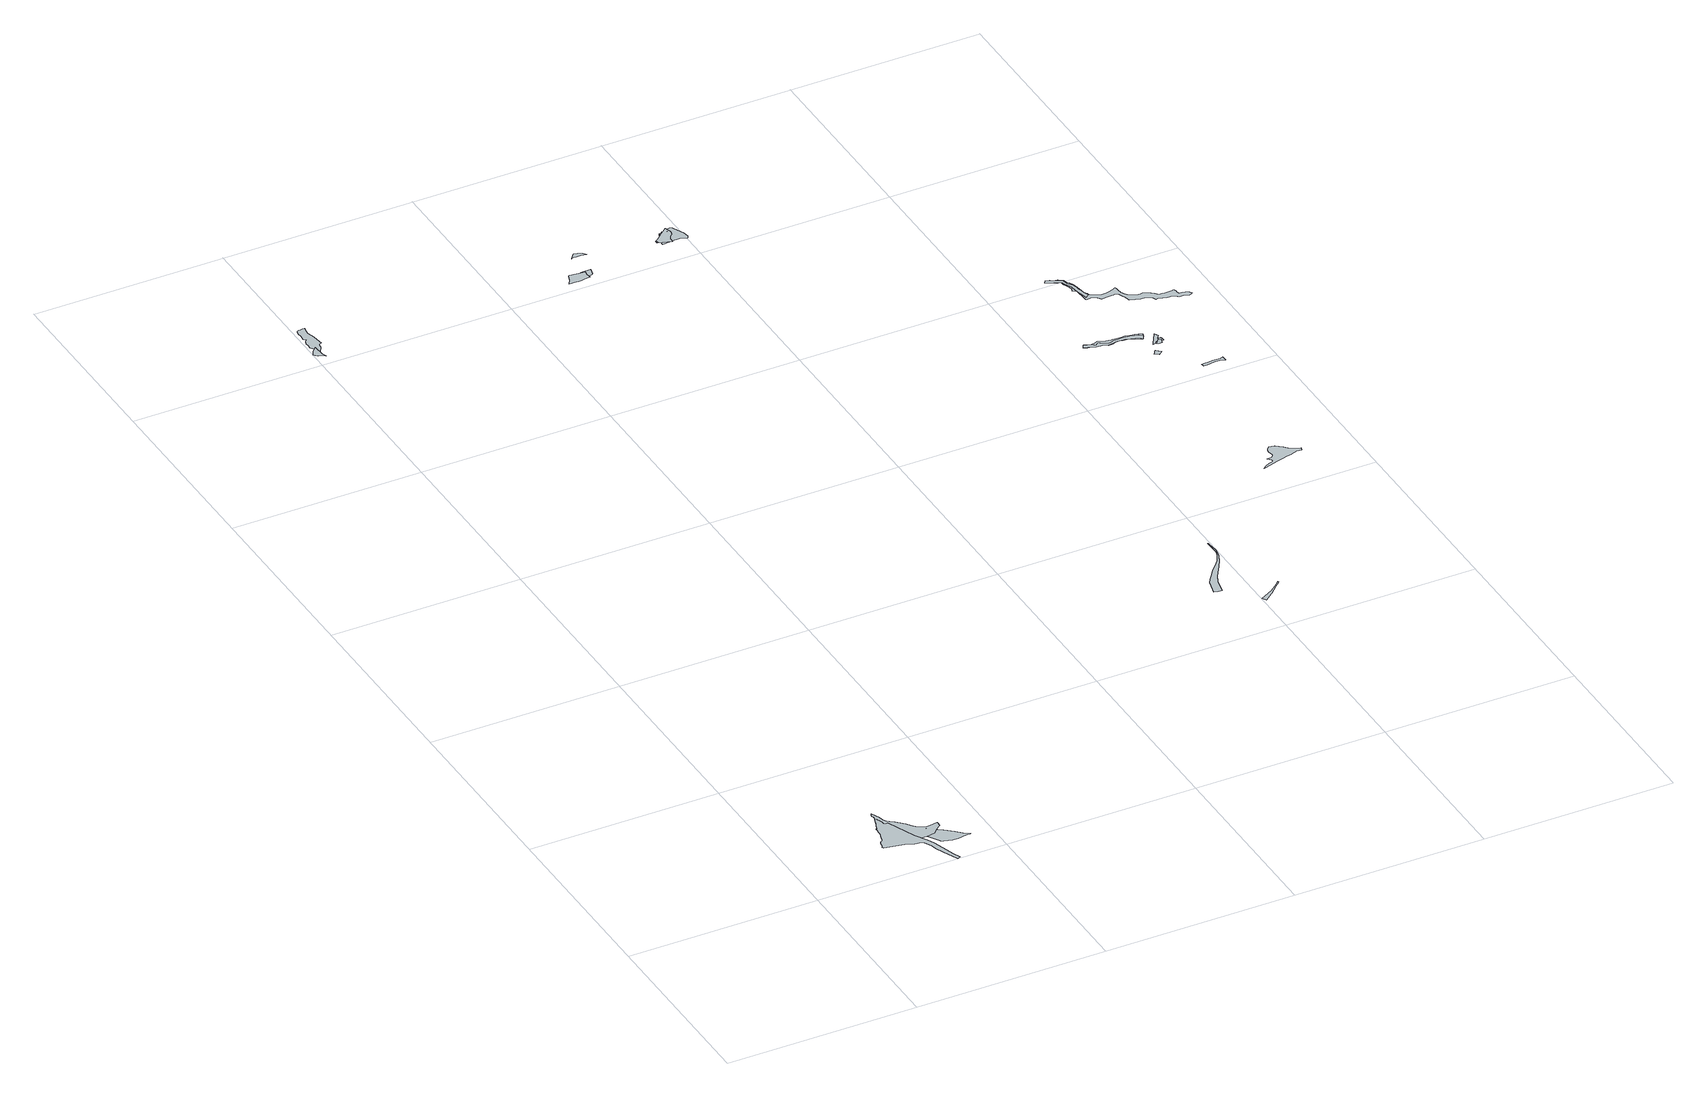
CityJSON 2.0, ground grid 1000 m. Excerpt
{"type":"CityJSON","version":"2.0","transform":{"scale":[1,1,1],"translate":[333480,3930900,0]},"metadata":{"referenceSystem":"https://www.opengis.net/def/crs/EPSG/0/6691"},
"CityObjects":{
"object1":{"type":"GenericCityObject","attributes":{"prefecture":"14","disasterType":"2","areaType":"1","zoneNumber":82001,"zoneName":"本間沢","status":"0"},"geometry":[{"type":"MultiSurface","lod":"1","boundaries":[[[0,1,2,3,4,5,6,7,8,9,10,11,12,13,14,15,16,17,18,19,20,21,22,23,24,25,26,27,28,29,30,31,32,33,34,35,36,37,38,39,40,41,42,43,44,45,46,47,48,49,50,51,52,53,54,55,56,57,58,59,60,61,62,63,64,65,66,67,68,69,70,71,72,73,74,75,76,77,78,79,80,81,82,83,84,85,86,87,88,89,90,91,92,93,94,95,96,97,98,99,100,101,102,103,104,105,106,107,108,109]]]}]},
"object2":{"type":"GenericCityObject","attributes":{"prefecture":"14","disasterType":"2","areaType":"2","zoneNumber":82001,"zoneName":"本間沢","status":"0"},"geometry":[{"type":"MultiSurface","lod":"1","boundaries":[[[110,111,112,113,114,115,116,117,118,119,120,121,122,123,124,125,126,127,128,129,130,131,132,133,134,135,136,137,138,139,140,141,142,143,89,90,91,92,93,94,95,96,97,98,99,100,101,102,144,145]]]}]},
"object3":{"type":"GenericCityObject","attributes":{"prefecture":"14","disasterType":"2","areaType":"1","zoneNumber":82002,"zoneName":"板戸沢","status":"0"},"geometry":[{"type":"MultiSurface","lod":"1","boundaries":[[[146,147,148,149,150,75,151,152,77,78,79,153,80,81,82,83,154,84,85,86,155,89,90,156,157,92,93,158,95,159,160,161,162,163,164,165,166,167,168,169,170,171,172,173,174,175,176,177,178,179,180,181,182,183,184,185,186,187,188,189,190,191,192,193,194,195,196,197,198,199,200,201,202,203,204,205,206,207,208,209,210,211,212,213,214,215,216,217,218,219,220,221,222,223,224,225,226,227,228,229,230,231,232,233,234,235,236,237,238,239,240,241,242,243,244,245,246,247,248,249,250,251,252,253,254,255,256,257,258,259,70,260,71,261]]]}]},
"object4":{"type":"GenericCityObject","attributes":{"prefecture":"14","disasterType":"2","areaType":"2","zoneNumber":82002,"zoneName":"板戸沢","status":"0"},"geometry":[{"type":"MultiSurface","lod":"1","boundaries":[[[262,263,264,265,266,267,268,269,270,271,272,273,274,275,276,277,278,279,280,281,282,283,284,285,286,287,288,289,290,291,292,293,294,295,296,297,298,253,254,255,67,257,258,299]]]}]},
"object5":{"type":"GenericCityObject","attributes":{"prefecture":"14","disasterType":"1","areaType":"1","zoneNumber":"151-H24-45028","zoneName":"鳥屋28","status":"0"},"geometry":[{"type":"MultiSurface","lod":"1","boundaries":[[[300,301,302,303,304,305,306,307,308,309,310,311,312,313,314,315,316,317,318,319,320,321,322,323,324,325,326,327]]]}]},
"object6":{"type":"GenericCityObject","attributes":{"prefecture":"14","disasterType":"1","areaType":"1","zoneNumber":"151-H23-46002","zoneName":"青野原2","status":"0"},"geometry":[{"type":"MultiSurface","lod":"1","boundaries":[[[328,329,330,331,332,333,334,335,336,337,338,339,340,341,342,343,344]]]}]},
"object7":{"type":"GenericCityObject","attributes":{"prefecture":"14","disasterType":"1","areaType":"1","zoneNumber":"151-H23-46002","zoneName":"青野原2","status":"0"},"geometry":[{"type":"MultiSurface","lod":"1","boundaries":[[[345,346,347,348,349,350,351,352,353,354,355,356,357,358,359,360,361,362,363,364,365,366,367,368,369,370,371,372,373,374,375,376,377]]]}]},
"object8":{"type":"GenericCityObject","attributes":{"prefecture":"14","disasterType":"1","areaType":"1","zoneNumber":"151-H23-46010","zoneName":"青野原10","status":"0"},"geometry":[{"type":"MultiSurface","lod":"1","boundaries":[[[378,379,380,381,382,383,384,385,386,387,388,389,390,391,392,393,394,395,396,397,398,399]]]}]},
"object9":{"type":"GenericCityObject","attributes":{"prefecture":"14","disasterType":"1","areaType":"1","zoneNumber":"151-H23-46010","zoneName":"青野原10","status":"0"},"geometry":[{"type":"MultiSurface","lod":"1","boundaries":[[[400,401,402,403,404,405,406,407,408,409,410,411,412,413,414,415,416,417,418]]]}]},
"object10":{"type":"GenericCityObject","attributes":{"prefecture":"14","disasterType":"1","areaType":"1","zoneNumber":"151-H23-46010","zoneName":"青野原10","status":"0"},"geometry":[{"type":"MultiSurface","lod":"1","boundaries":[[[419,420,421,422,423,424,425,426,427,428,429,430,431,432,433,434,435,436,437,438,439]]]}]},
"object11":{"type":"GenericCityObject","attributes":{"prefecture":"14","disasterType":"1","areaType":"1","zoneNumber":"151-H24-45027","zoneName":"鳥屋27","status":"0"},"geometry":[{"type":"MultiSurface","lod":"1","boundaries":[[[440,441,442,443,444,445,446,447,448,449,450,451,452,453,454,455,456,457,458,459,460,461,462,463,464,465,466,467,468,469,470,471,472,473]]]}]},
"object12":{"type":"GenericCityObject","attributes":{"prefecture":"14","disasterType":"2","areaType":"2","zoneNumber":"82024-5","zoneName":"古沢-5","status":"0"},"geometry":[{"type":"MultiSurface","lod":"1","boundaries":[[[474,475,476,477,478]]]}]},
"object13":{"type":"GenericCityObject","attributes":{"prefecture":"14","disasterType":"1","areaType":"1","zoneNumber":"151-H24-45027","zoneName":"鳥屋27","status":"0"},"geometry":[{"type":"MultiSurface","lod":"1","boundaries":[[[479,480,481,482,483,484,485,486,487,488,489,490,491,492]]]}]},
"object14":{"type":"GenericCityObject","attributes":{"prefecture":"14","disasterType":"2","areaType":"1","zoneNumber":"82024-5","zoneName":"古沢-5","status":"0"},"geometry":[{"type":"MultiSurface","lod":"1","boundaries":[[[493,494,495,496,497,498,499,500,501,502,503,504,505,506,507,508,509,510,511,512,513,514]]]}]},
"object15":{"type":"GenericCityObject","attributes":{"prefecture":"14","disasterType":"1","areaType":"1","zoneNumber":"151-H23-46011","zoneName":"青野原11","status":"0"},"geometry":[{"type":"MultiSurface","lod":"1","boundaries":[[[515,516,517,518,519,520,521,522,523,524,525,526,527,528,529,530,531,532]]]}]},
"object16":{"type":"GenericCityObject","attributes":{"prefecture":"14","disasterType":"1","areaType":"1","zoneNumber":"151-H23-46011","zoneName":"青野原11","status":"0"},"geometry":[{"type":"MultiSurface","lod":"1","boundaries":[[[533,534,535,536,537,538,539,540,541,542,543,544,545,546,547,548,549,550,551,552,553,554,555,556,557,558,559,560,561,562,563,564,565]]]}]},
"object17":{"type":"GenericCityObject","attributes":{"prefecture":"14","disasterType":"2","areaType":"1","zoneNumber":82964,"zoneName":"水沢1","status":"0"},"geometry":[{"type":"MultiSurface","lod":"1","boundaries":[[[566,567,568,569,570,571,572,573,574,575,576,577,578,579,580,581,582,583,584,585,586,587,588,589,590,591,592,593,594,595,596,597,598,599,600,601]]]}]},
"object18":{"type":"GenericCityObject","attributes":{"prefecture":"14","disasterType":"2","areaType":"2","zoneNumber":82301,"zoneName":"竹野野沢","status":"0"},"geometry":[{"type":"MultiSurface","lod":"1","boundaries":[[[602,603,604,605,606,607,608,609,610,611,612,613,614,615,616,617,618,619,620,621,622,623,624,625,626,627,628,629,630,631,632,633,634,635,636,637,638,639,640,641,642,643]]]}]},
"object19":{"type":"GenericCityObject","attributes":{"prefecture":"14","disasterType":"2","areaType":"1","zoneNumber":82301,"zoneName":"竹野野沢","status":"0"},"geometry":[{"type":"MultiSurface","lod":"1","boundaries":[[[627,628,644,645,646,647,648,649,650,651,652,653,654,655,656,657,658,659,660,661,662,663,664,665,666,667,668,669,670,671,672,673,608,674,675,676,677,678,679,680,681,682,683,684,685,686,687,622,623,624,625,626]]]}]},
"object20":{"type":"GenericCityObject","attributes":{"prefecture":"14","disasterType":"1","areaType":"1","zoneNumber":"151-H24-45025","zoneName":"鳥屋25","status":"0"},"geometry":[{"type":"MultiSurface","lod":"1","boundaries":[[[688,689,690,691,692,693,694,695,696,697]]]}]},
"object21":{"type":"GenericCityObject","attributes":{"prefecture":"14","disasterType":"2","areaType":"2","zoneNumber":82003,"zoneName":"根無沢","status":"0"},"geometry":[{"type":"MultiSurface","lod":"1","boundaries":[[[698,699,700,701,702,703,704,705,706,707,708,709,710,711,712,713,714,715,716,717,718,719,720,721,722,723,724,725,726]]]}]},
"object22":{"type":"GenericCityObject","attributes":{"prefecture":"14","disasterType":"1","areaType":"1","zoneNumber":"151-H24-45025","zoneName":"鳥屋25","status":"0"},"geometry":[{"type":"MultiSurface","lod":"1","boundaries":[[[727,728,729,730,731,732,733,734,735,736]]]}]},
"object23":{"type":"GenericCityObject","attributes":{"prefecture":"14","disasterType":"1","areaType":"1","zoneNumber":"151-H24-45025","zoneName":"鳥屋25","status":"0"},"geometry":[{"type":"MultiSurface","lod":"1","boundaries":[[[737,738,739,740,741,742,743,744,745,746,747,748,749,750,751]]]}]},
"object24":{"type":"GenericCityObject","attributes":{"prefecture":"14","disasterType":"1","areaType":"2","zoneNumber":"151-H24-45025","zoneName":"鳥屋25","status":"0"},"geometry":[{"type":"MultiSurface","lod":"1","boundaries":[[[752,753,743,754,755,756,757,758,737,759,760,761]]]}]},
"object25":{"type":"GenericCityObject","attributes":{"prefecture":"14","disasterType":"2","areaType":"2","zoneNumber":82963,"zoneName":"栗指沢1","status":"0"},"geometry":[{"type":"MultiSurface","lod":"1","boundaries":[[[762,763,764,765,766,767,768,769,770,771,772,773,774,775,776]]]}]},
"object26":{"type":"GenericCityObject","attributes":{"prefecture":"14","disasterType":"2","areaType":"1","zoneNumber":82003,"zoneName":"根無沢","status":"0"},"geometry":[{"type":"MultiSurface","lod":"1","boundaries":[[[777,778,779,780,781,782,783,784,785,786,787,788,789,790,791,792,793,794,795,796,797,798,799,800,801,802,803,804,805,806,807,808,809,810,811,812,813,814,815,816,817,818,819,820,821,822,823,824,825,826,827,828,829,830,831,832,833,834,835,836,837,838,839,840,841,842,843,844,845,846,847,848,849,850,851,852,853,854,855,856,857,858,859,860,861,862,863,864,865,866,867,868,869,870,871,872,873,874,875,876,877,878,879,880,881,882,883,884,885,886,887,888,889,890,891,892,893,894,895,896,897,898,899,900,901,902,903,904]]]}]}
},
"vertices":[
[489,290,0],[487,289,0],[486,287,0],[485,282,0],[484,281,0],[483,280,0],[481,279,0],[481,278,0],[482,275,0],[482,274,0],[482,273,0],[480,271,0],[480,270,0],[480,266,0],[479,263,0],[477,256,0],[476,253,0],[476,251,0],[475,250,0],[473,248,0],[472,247,0],[473,247,0],[473,246,0],[475,244,0],[476,242,0],[476,241,0],[475,239,0],[577,222,0],[621,203,0],[654,197,0],[663,192,0],[672,174,0],[683,157,0],[692,120,0],[707,82,0],[744,3,0],[758,9,0],[742,52,0],[730,91,0],[706,168,0],[688,204,0],[651,264,0],[587,414,0],[584,413,0],[582,413,0],[579,413,0],[571,414,0],[570,415,0],[568,416,0],[568,417,0],[567,419,0],[567,421,0],[568,424,0],[568,425,0],[567,428,0],[567,431,0],[567,435,0],[565,441,0],[564,447,0],[563,449,0],[560,453,0],[559,455,0],[557,461,0],[555,464,0],[552,467,0],[550,467,0],[549,467,0],[548,467,0],[545,458,0],[543,453,0],[540,441,0],[537,434,0],[535,429,0],[531,419,0],[526,405,0],[525,402,0],[523,396,0],[521,393,0],[521,392,0],[520,392,0],[518,394,0],[517,394,0],[517,393,0],[517,391,0],[518,385,0],[518,383,0],[517,380,0],[516,372,0],[515,369,0],[515,365,0],[515,361,0],[515,356,0],[516,352,0],[516,350,0],[515,348,0],[514,343,0],[509,334,0],[508,333,0],[507,330,0],[505,323,0],[505,320,0],[505,315,0],[504,312,0],[502,304,0],[501,301,0],[500,299,0],[499,297,0],[497,295,0],[495,294,0],[490,291,0],
[530,297,0],[545,295,0],[569,286,0],[586,270,0],[632,237,0],[659,210,0],[667,194,0],[675,175,0],[686,158,0],[693,141,0],[697,122,0],[704,103,0],[710,83,0],[719,65,0],[726,46,0],[745,3,0],[757,9,0],[739,51,0],[733,71,0],[727,90,0],[720,107,0],[710,146,0],[702,166,0],[692,184,0],[684,202,0],[671,220,0],[641,248,0],[631,261,0],[621,272,0],[589,292,0],[574,311,0],[562,326,0],[539,354,0],[515,366,0],[504,311,0],[505,310,0],
[534,427,0],[533,424,0],[531,420,0],[529,415,0],[527,405,0],[524,398,0],[522,395,0],[519,393,0],[517,388,0],[516,370,0],[515,357,0],[516,354,0],[516,349,0],[514,342,0],[514,340,0],[514,339,0],[515,339,0],[519,336,0],[520,335,0],[521,334,0],[523,333,0],[525,332,0],[527,330,0],[531,327,0],[533,326,0],[538,324,0],[541,323,0],[543,323,0],[545,323,0],[549,323,0],[551,323,0],[553,323,0],[560,319,0],[562,318,0],[563,317,0],[564,315,0],[564,314,0],[566,308,0],[566,307,0],[567,305,0],[568,304,0],[570,303,0],[573,302,0],[576,301,0],[578,300,0],[579,299,0],[580,297,0],[581,295,0],[583,290,0],[584,288,0],[585,287,0],[586,285,0],[590,282,0],[591,281,0],[592,280,0],[593,276,0],[594,275,0],[594,274,0],[596,273,0],[597,272,0],[601,272,0],[607,271,0],[611,271,0],[614,271,0],[617,271,0],[619,270,0],[620,269,0],[622,268,0],[622,267,0],[624,263,0],[628,257,0],[631,250,0],[632,248,0],[633,246,0],[635,243,0],[639,240,0],[643,237,0],[652,231,0],[698,232,0],[747,241,0],[766,262,0],[795,283,0],[796,311,0],[755,305,0],[732,305,0],[711,315,0],[696,324,0],[674,348,0],[660,370,0],[620,406,0],[601,423,0],[587,433,0],[579,448,0],[574,473,0],[554,517,0],[554,515,0],[553,514,0],[551,507,0],[549,501,0],[549,500,0],[549,499,0],[549,498,0],[550,496,0],[553,495,0],[553,493,0],[554,492,0],[553,491,0],[552,484,0],[551,480,0],[550,473,0],[548,466,0],[545,459,0],[544,455,0],[540,443,0],[538,437,0],[536,432,0],
[554,423,0],[566,412,0],[578,410,0],[596,411,0],[607,401,0],[617,384,0],[637,371,0],[649,358,0],[661,345,0],[674,328,0],[686,312,0],[706,304,0],[719,292,0],[739,283,0],[761,285,0],[779,294,0],[796,297,0],[796,305,0],[796,309,0],[776,302,0],[757,298,0],[741,294,0],[725,298,0],[709,312,0],[692,319,0],[681,335,0],[670,347,0],[657,366,0],[641,379,0],[626,388,0],[618,406,0],[600,419,0],[580,419,0],[573,426,0],[570,446,0],[570,470,0],[552,485,0],[550,442,0],
[827,149,0],[837,151,0],[854,155,0],[876,156,0],[885,157,0],[890,157,0],[892,158,0],[891,159,0],[888,160,0],[883,163,0],[872,171,0],[835,207,0],[793,244,0],[769,262,0],[768,263,0],[728,291,0],[719,270,0],[732,252,0],[722,248,0],[716,234,0],[703,229,0],[729,186,0],[738,173,0],[741,169,0],[751,162,0],[794,151,0],[811,148,0],[821,148,0],
[49,5069,0],[48,5072,0],[47,5075,0],[46,5078,0],[45,5082,0],[44,5098,0],[41,5137,0],[40,5146,0],[16,5120,0],[4,5094,0],[5,5093,0],[11,5087,0],[15,5084,0],[22,5077,0],[36,5072,0],[54,5060,0],[49,5068,0],
[60,5308,0],[47,5305,0],[37,5304,0],[26,5298,0],[22,5275,0],[25,5256,0],[21,5231,0],[34,5216,0],[25,5211,0],[17,5191,0],[19,5176,0],[18,5152,0],[30,5137,0],[30,5121,0],[40,5098,0],[45,5105,0],[46,5106,0],[61,5127,0],[62,5131,0],[63,5133,0],[64,5135,0],[64,5137,0],[65,5141,0],[69,5157,0],[82,5163,0],[77,5206,0],[73,5236,0],[67,5254,0],[64,5268,0],[64,5278,0],[67,5295,0],[70,5309,0],[63,5308,0],
[1420,5060,0],[1453,5064,0],[1449,5073,0],[1447,5092,0],[1451,5113,0],[1431,5114,0],[1407,5116,0],[1394,5117,0],[1375,5120,0],[1372,5119,0],[1371,5119,0],[1368,5119,0],[1364,5114,0],[1361,5102,0],[1354,5082,0],[1338,5058,0],[1346,5059,0],[1348,5059,0],[1355,5058,0],[1374,5057,0],[1388,5057,0],[1403,5058,0],
[1456,5118,0],[1447,5118,0],[1440,5117,0],[1431,5116,0],[1422,5114,0],[1421,5114,0],[1423,5090,0],[1430,5064,0],[1433,5065,0],[1440,5067,0],[1448,5070,0],[1455,5073,0],[1468,5079,0],[1470,5080,0],[1476,5083,0],[1476,5091,0],[1477,5098,0],[1482,5117,0],[1459,5118,0],
[1495,5259,0],[1493,5260,0],[1489,5262,0],[1485,5263,0],[1482,5264,0],[1479,5265,0],[1478,5266,0],[1475,5266,0],[1472,5267,0],[1470,5267,0],[1468,5267,0],[1444,5236,0],[1447,5240,0],[1450,5243,0],[1451,5243,0],[1459,5242,0],[1471,5242,0],[1479,5241,0],[1495,5240,0],[1523,5237,0],[1510,5252,0],
[2882,1456,0],[2886,1469,0],[2889,1476,0],[2901,1502,0],[2918,1533,0],[2944,1571,0],[2970,1614,0],[2987,1653,0],[2994,1675,0],[2997,1690,0],[2997,1699,0],[2997,1710,0],[2993,1759,0],[2992,1769,0],[2990,1769,0],[2989,1769,0],[2989,1759,0],[2991,1708,0],[2991,1688,0],[2985,1664,0],[2975,1644,0],[2960,1619,0],[2949,1604,0],[2936,1589,0],[2904,1555,0],[2877,1521,0],[2860,1498,0],[2848,1478,0],[2845,1468,0],[2840,1450,0],[2829,1401,0],[2849,1396,0],[2870,1393,0],[2879,1442,0],
[1860,5177,0],[1861,5175,0],[1866,5171,0],[1864,5179,0],[1860,5179,0],
[3061,1262,0],[3107,1305,0],[3129,1326,0],[3137,1333,0],[3134,1336,0],[3126,1329,0],[3107,1312,0],[3088,1297,0],[3071,1284,0],[3056,1276,0],[3047,1270,0],[3003,1246,0],[3016,1225,0],[3055,1257,0],
[1862,5169,0],[1884,5162,0],[1905,5154,0],[1931,5146,0],[1931,5150,0],[1930,5155,0],[1930,5162,0],[1930,5168,0],[1932,5174,0],[1937,5183,0],[1945,5192,0],[1953,5200,0],[1957,5210,0],[1958,5215,0],[1958,5228,0],[1954,5240,0],[1949,5256,0],[1930,5239,0],[1912,5224,0],[1895,5208,0],[1877,5193,0],[1859,5183,0],
[1907,5165,0],[1914,5166,0],[1919,5166,0],[1924,5166,0],[1923,5178,0],[1929,5189,0],[1937,5209,0],[1945,5229,0],[1944,5229,0],[1936,5233,0],[1931,5235,0],[1925,5237,0],[1922,5239,0],[1910,5221,0],[1900,5206,0],[1884,5186,0],[1896,5165,0],[1903,5165,0],
[1924,5150,0],[1927,5150,0],[1944,5152,0],[1955,5153,0],[1964,5153,0],[1972,5153,0],[1983,5150,0],[1997,5144,0],[2006,5140,0],[2006,5141,0],[2007,5141,0],[2013,5151,0],[2009,5184,0],[1991,5221,0],[1980,5245,0],[1978,5247,0],[1978,5248,0],[1973,5249,0],[1971,5249,0],[1970,5249,0],[1968,5249,0],[1963,5248,0],[1957,5247,0],[1949,5244,0],[1943,5242,0],[1903,5229,0],[1905,5224,0],[1899,5220,0],[1893,5202,0],[1889,5194,0],[1880,5185,0],[1880,5184,0],[1877,5145,0],
[3553,2208,0],[3574,2214,0],[3596,2220,0],[3626,2229,0],[3655,2238,0],[3676,2239,0],[3698,2246,0],[3720,2253,0],[3726,2253,0],[3740,2251,0],[3743,2266,0],[3730,2269,0],[3725,2272,0],[3706,2280,0],[3689,2296,0],[3672,2311,0],[3642,2340,0],[3614,2345,0],[3598,2327,0],[3595,2320,0],[3594,2312,0],[3594,2304,0],[3595,2296,0],[3598,2282,0],[3598,2277,0],[3595,2271,0],[3585,2262,0],[3560,2257,0],[3575,2242,0],[3577,2235,0],[3574,2227,0],[3564,2225,0],[3556,2222,0],[3552,2223,0],[3530,2208,0],[3512,2195,0],
[3272,3480,0],[3253,3485,0],[3233,3489,0],[3230,3485,0],[3225,3476,0],[3243,3466,0],[3263,3460,0],[3281,3452,0],[3304,3450,0],[3323,3449,0],[3341,3438,0],[3364,3440,0],[3383,3446,0],[3401,3447,0],[3420,3445,0],[3439,3443,0],[3457,3436,0],[3475,3429,0],[3494,3422,0],[3509,3409,0],[3510,3411,0],[3511,3414,0],[3513,3417,0],[3514,3420,0],[3517,3424,0],[3518,3428,0],[3520,3432,0],[3521,3434,0],[3504,3445,0],[3485,3452,0],[3465,3459,0],[3443,3460,0],[3422,3462,0],[3401,3461,0],[3379,3462,0],[3361,3454,0],[3344,3453,0],[3326,3462,0],[3311,3474,0],[3305,3477,0],[3298,3473,0],[3287,3464,0],
[3521,3435,0],[3523,3439,0],[3524,3443,0],[3526,3447,0],[3508,3454,0],[3488,3458,0],[3467,3464,0],[3444,3467,0],[3423,3468,0],[3401,3467,0],[3378,3469,0],[3365,3470,0],[3357,3471,0],[3346,3472,0],[3341,3472,0],[3336,3473,0],[3330,3476,0],[3318,3482,0],[3314,3485,0],[3311,3486,0],[3307,3488,0],[3303,3488,0],[3297,3486,0],[3287,3483,0],[3278,3480,0],[3272,3481,0],[3253,3486,0],[3236,3493,0],[3224,3474,0],[3242,3463,0],[3281,3450,0],[3304,3449,0],[3322,3448,0],[3340,3437,0],[3364,3438,0],[3384,3444,0],[3401,3445,0],[3419,3441,0],[3438,3439,0],[3456,3434,0],[3473,3424,0],[3492,3418,0],[3507,3406,0],[3508,3408,0],
[3529,3270,0],[3536,3277,0],[3525,3288,0],[3512,3296,0],[3506,3288,0],[3502,3282,0],[3496,3274,0],[3507,3266,0],[3516,3258,0],[3523,3265,0],
[3315,4033,0],[3333,4024,0],[3351,4014,0],[3372,4009,0],[3386,4001,0],[3390,3983,0],[3400,3963,0],[3410,3944,0],[3412,3935,0],[3414,3916,0],[3418,3896,0],[3420,3877,0],[3424,3856,0],[3429,3836,0],[3450,3853,0],[3445,3861,0],[3438,3878,0],[3435,3898,0],[3430,3914,0],[3430,3935,0],[3422,3958,0],[3411,3974,0],[3403,3983,0],[3397,4006,0],[3377,4022,0],[3359,4027,0],[3343,4038,0],[3324,4046,0],[3321,4042,0],
[3575,3351,0],[3576,3354,0],[3579,3364,0],[3571,3372,0],[3570,3375,0],[3560,3363,0],[3552,3354,0],[3546,3347,0],[3557,3341,0],[3573,3342,0],
[3588,3372,0],[3587,3382,0],[3576,3382,0],[3567,3383,0],[3583,3403,0],[3572,3422,0],[3548,3381,0],[3534,3356,0],[3533,3354,0],[3529,3347,0],[3539,3347,0],[3550,3360,0],[3572,3357,0],[3590,3357,0],[3589,3367,0],
[3566,3381,0],[3553,3389,0],[3537,3361,0],[3549,3360,0],[3557,3370,0],[3559,3372,0],[3574,3371,0],[3588,3376,0],[3575,3376,0],[3563,3378,0],
[3654,3079,0],[3674,3080,0],[3694,3083,0],[3713,3086,0],[3733,3085,0],[3753,3081,0],[3769,3073,0],[3767,3103,0],[3754,3098,0],[3734,3098,0],[3713,3099,0],[3693,3097,0],[3673,3095,0],[3653,3094,0],[3653,3088,0],
[3886,3641,0],[3884,3647,0],[3878,3654,0],[3872,3658,0],[3864,3661,0],[3856,3662,0],[3847,3663,0],[3836,3664,0],[3832,3665,0],[3829,3669,0],[3829,3673,0],[3828,3681,0],[3828,3688,0],[3826,3695,0],[3825,3701,0],[3823,3702,0],[3820,3702,0],[3816,3701,0],[3792,3697,0],[3783,3699,0],[3766,3699,0],[3760,3699,0],[3752,3699,0],[3744,3701,0],[3730,3715,0],[3715,3728,0],[3694,3741,0],[3687,3745,0],[3682,3746,0],[3677,3745,0],[3668,3742,0],[3647,3746,0],[3636,3750,0],[3631,3755,0],[3615,3761,0],[3604,3777,0],[3592,3796,0],[3590,3824,0],[3590,3838,0],[3588,3843,0],[3585,3844,0],[3581,3843,0],[3577,3840,0],[3572,3836,0],[3567,3835,0],[3552,3830,0],[3532,3825,0],[3516,3823,0],[3498,3825,0],[3481,3831,0],[3463,3844,0],[3452,3854,0],[3450,3862,0],[3439,3878,0],[3437,3899,0],[3433,3913,0],[3433,3935,0],[3424,3959,0],[3414,3978,0],[3408,3983,0],[3401,4008,0],[3378,4026,0],[3360,4029,0],[3345,4040,0],[3325,4047,0],[3313,4031,0],[3332,4022,0],[3351,4013,0],[3370,4003,0],[3383,3999,0],[3385,3983,0],[3394,3956,0],[3402,3934,0],[3400,3919,0],[3396,3914,0],[3404,3912,0],[3409,3910,0],[3413,3906,0],[3414,3903,0],[3416,3896,0],[3417,3877,0],[3420,3855,0],[3420,3830,0],[3421,3821,0],[3427,3821,0],[3455,3821,0],[3470,3813,0],[3487,3794,0],[3488,3791,0],[3490,3789,0],[3511,3793,0],[3536,3795,0],[3555,3796,0],[3563,3797,0],[3578,3786,0],[3587,3770,0],[3594,3751,0],[3598,3724,0],[3625,3715,0],[3650,3708,0],[3669,3707,0],[3681,3704,0],[3692,3699,0],[3706,3685,0],[3713,3669,0],[3722,3672,0],[3745,3666,0],[3757,3663,0],[3766,3662,0],[3776,3660,0],[3784,3660,0],[3793,3658,0],[3799,3656,0],[3804,3653,0],[3808,3650,0],[3813,3644,0],[3817,3641,0],[3824,3639,0],[3831,3638,0],[3851,3638,0],[3864,3634,0],[3870,3630,0],[3873,3631,0],[3877,3633,0],[3879,3634,0],[3883,3636,0],[3885,3638,0],[3887,3639,0]
]}
